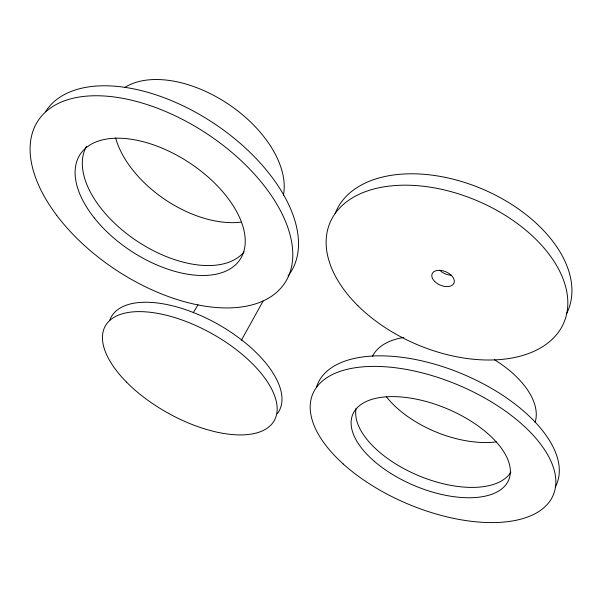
<?xml version="1.0" encoding="UTF-8"?>
<svg xmlns="http://www.w3.org/2000/svg" width="602" height="602" viewBox="0 0 602 602"><rect width="100%" height="100%" fill="white"/><g stroke="black" fill="none" stroke-linecap="round" stroke-linejoin="round"><path stroke-width="0.9" d="M241.334 340.348L263.104 301.068M193.204 312.807L198.02 304.747M316.524 387.094A129.573 65.166 22.7 0 1 462.456 373.977A129.573 65.166 22.7 0 1 555.277 487.003M510.865 472.141A84.009 42.155 22.7 0 1 419.24 475.934A84.009 42.155 22.7 0 1 356.166 408.201M372.42 356.361A87.884 47.106 22.3 0 1 403.791 337.474M494.588 359.793A87.884 47.106 22.3 0 1 535.088 422.529M496.198 441.891A81.586 43.713 22.3 0 1 386.273 396.605M335.171 213.477A126.149 78.41 23.1 0 1 483.391 189.457A126.149 78.41 23.1 0 1 566.715 313.364M451.711 275.264A11.777 7.292 23.2 0 1 439.844 270.358M109.617 320.573A96.207 45.85 29.3 0 1 216.886 323.635A96.207 45.85 29.3 0 1 277.274 413.762M45.782 111.212A146.564 82.489 33.5 0 1 216.359 125.013A146.564 82.489 33.5 0 1 288.065 275.949M244.081 251.914A94.958 53.292 33.4 0 1 136.338 240.642A94.958 53.292 33.4 0 1 86.613 146.166M124.546 87.599A98.991 59.116 34 0 1 229.189 104.695A98.991 59.116 34 0 1 283.346 195.439M240.905 222.161A91.888 54.857 34 0 1 115.599 137.888M343.208 463.961A130.438 64.58 22.8 0 0 550.544 500.164A130.438 64.58 22.8 0 0 405.417 369.259A130.438 64.58 22.8 0 0 343.208 463.961M374.339 461.328A84.573 41.771 22.8 0 0 507.629 482.142A84.573 41.771 22.8 0 0 410.271 398.072A84.573 41.771 22.8 0 0 374.339 461.328M357.942 305.763A127.172 77.936 23.2 0 0 562.26 326.073A127.172 77.936 23.2 0 0 420.723 185.973A127.172 77.936 23.2 0 0 357.942 305.763M434.659 281.427A11.874 7.247 23.3 0 0 453.78 283.542A11.874 7.247 23.3 0 0 440.754 270.411A11.874 7.247 23.3 0 0 434.659 281.427M126.458 382.059A96.802 45.391 29.2 0 0 273.519 421.799A96.802 45.391 29.2 0 0 169.388 316.027A96.802 45.391 29.2 0 0 126.458 382.059M56.746 215.388A147.663 81.887 33.3 0 0 282.413 286.296A147.663 81.887 33.3 0 0 145.067 103.928A147.663 81.887 33.3 0 0 56.746 215.388M94.251 217.901A95.673 52.901 33.3 0 0 239.709 259.989A95.673 52.901 33.3 0 0 146.534 142.636A95.673 52.901 33.3 0 0 94.251 217.901"/></g></svg>
